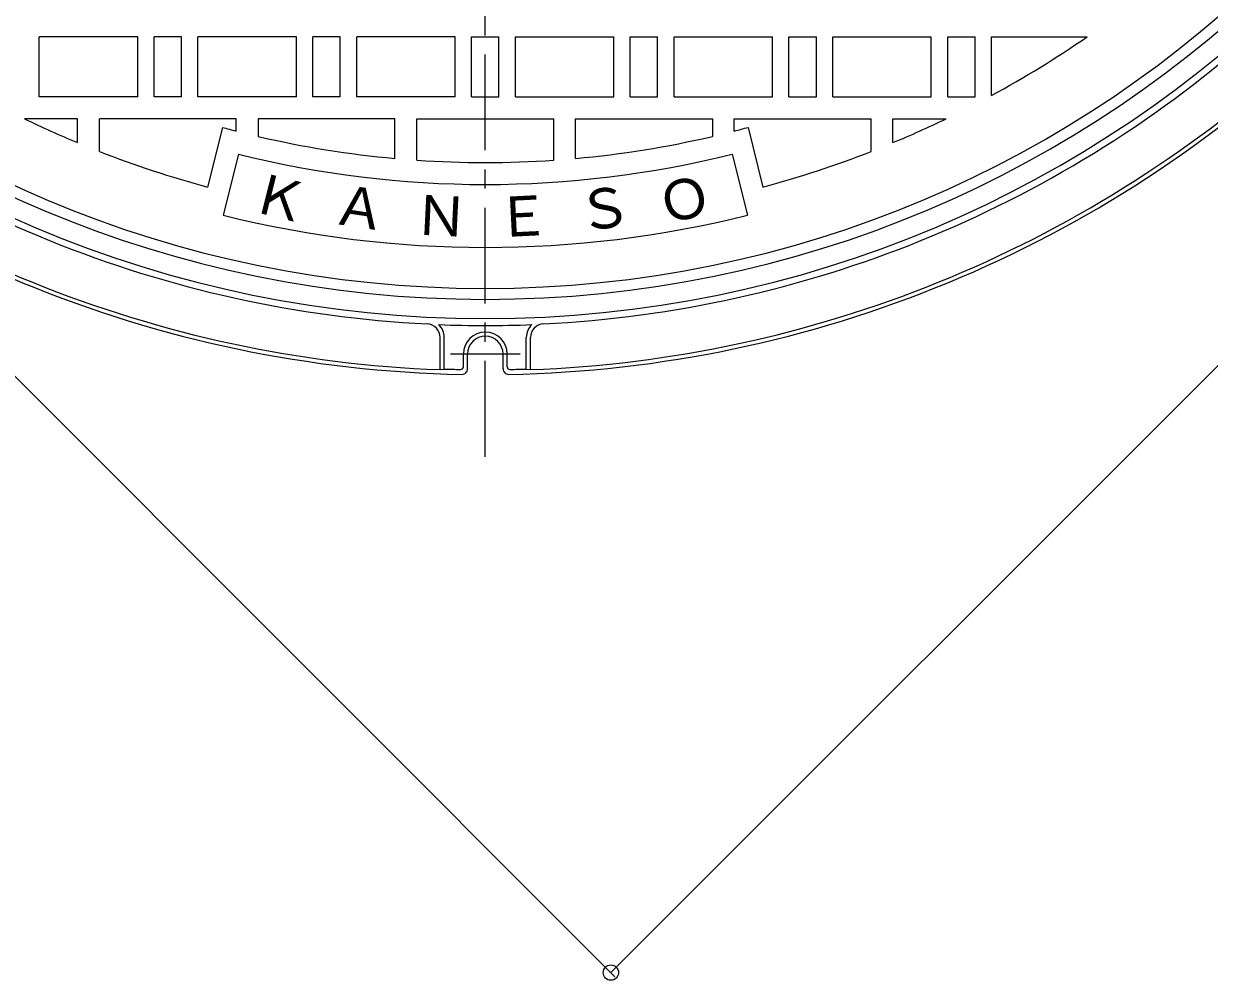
# Model space of a CAD drawing. Units: millimetres, scale not verified. Extents: x -1027 to 1330, y -947 to 944.
# Drawn here: x -682.5 to -249.2, y -192 to 157.6 of the extents above; entities that cross this region are included whole.
import ezdxf
from ezdxf.enums import TextEntityAlignment as Align

# ---------------------------------------------------------------- set-up
doc = ezdxf.new("R2010")
doc.units = ezdxf.units.MM
doc.header["$LTSCALE"] = 7
doc.header["$PDMODE"] = 32
doc.header["$PDSIZE"] = 5.6
doc.linetypes.add('CHAIN1', pattern=[8, 5, -1, 1, -1])
for name, color, linetype, lineweight in [('0-1_躯体', 2, 'Continuous', 9), ('0-2_仕上', 3, 'Continuous', 9), ('0-4_その他', 7, 'Continuous', 9)]:
    doc.layers.add(name, color=color, linetype=linetype, lineweight=lineweight)
doc.styles.add('ＭＳ ゴシック', font='')
doc.styles.get('ＭＳ ゴシック').set_extended_font_data('MS Gothic')

msp = doc.modelspace()

# ---------------------------------------------------------------- linework, layer by layer
at = {"layer": '0-1_躯体'}
for p, q in [((-530.304, 31.169), (-530.304, 42.899)), ((-528.804, 31.401), (-528.804, 42.934)), ((-498.804, 31.401), (-498.804, 42.934)), ((-497.304, 31.169), (-497.304, 42.899)), ((-521.804, 32.237), (-521.804, 36.895)), ((-520.304, 31.443), (-520.304, 36.861)), ((-507.304, 31.443), (-507.304, 36.861)), ((-505.804, 32.237), (-505.804, 36.895)), ((-530.304, 31.169), (-528.804, 31.401)), ((-498.804, 31.401), (-497.304, 31.169))]:
    msp.add_line(p, q, dxfattribs=at)
at = {"layer": '0-1_躯体', "linetype": 'CHAIN1'}
msp.add_line((-501.054, 36.861), (-526.555, 36.861), dxfattribs=at)
at = {"layer": '0-1_躯体'}
for centre, radius, start, end in [((-513.804, 471.861), 422, 180, 0), ((-513.804, 471.861), 415, 180, 0), ((-513.804, 471.861), 442.5, 226.16937, 268.89433), ((-513.804, 471.861), 424.5, 228.80473, 267.13043), ((-513.804, 471.861), 442.5, 271.10565, 313.83061), ((-513.804, 471.861), 424.5, 272.86956, 311.19528), ((-513.804, 471.861), 441, 228.05463, 267.8556), ((-513.804, 471.861), 441, 272.14439, 311.94539), ((-535.304, 42.899), 5, 0, 87.13072), ((-492.304, 42.899), 5, 92.86928, 180), ((-535.304, 42.934), 6.5, 0, 46.34116), ((-513.804, 471.895), 424.6, 267.70367, 272.29623), ((-513.804, 36.895), 8, 0, 180), ((-513.804, 36.895), 6.5, 0, 180), ((-492.304, 42.934), 6.5, 133.6628, 180), ((-513.804, 471.895), 440.75, 268.04968, 268.8273), ((-522.804, 32.237), 1, 268.8273, 0), ((-522.304, 31.443), 2, 268.89313, 0), ((-505.304, 31.443), 2, 180, 271.10439), ((-504.804, 32.237), 1, 180, 271.1727), ((-513.804, 471.895), 440.75, 271.1727, 271.95032)]:
    msp.add_arc(centre, radius, start, end, dxfattribs=at)
at = {"layer": '0-2_仕上', "linetype": 'CHAIN1'}
msp.add_line((-513.804, -0.639), (-513.804, 944.361), dxfattribs=at)
at = {"layer": '0-2_仕上'}
for p, q in [((-640.804, 152.861), (-676.804, 152.861)), ((-640.804, 130.861), (-640.804, 152.861)), ((-624.804, 152.861), (-634.804, 152.861)), ((-624.804, 130.861), (-624.804, 152.861)), ((-582.804, 152.861), (-618.804, 152.861)), ((-582.804, 130.861), (-582.804, 152.861)), ((-566.804, 152.861), (-576.804, 152.861)), ((-566.804, 130.861), (-566.804, 152.861)), ((-560.804, 130.861), (-560.804, 152.861)), ((-518.804, 130.861), (-518.804, 152.861)), ((-518.804, 152.861), (-508.804, 152.861)), ((-508.804, 130.861), (-508.804, 152.861)), ((-466.804, 130.861), (-466.804, 152.861)), ((-460.804, 130.861), (-460.804, 152.861)), ((-460.804, 152.861), (-450.804, 152.861)), ((-444.804, 130.861), (-444.804, 152.861)), ((-444.804, 152.861), (-408.805, 152.861)), ((-402.804, 130.861), (-402.804, 152.861)), ((-402.804, 152.861), (-392.805, 152.861)), ((-386.804, 130.861), (-386.804, 152.861)), ((-386.804, 152.861), (-350.804, 152.861)), ((-334.804, 130.861), (-334.804, 152.861)), ((-328.804, 152.861), (-293.815, 152.861)), ((-328.804, 131.374), (-328.804, 152.861)), ((-524.804, 130.861), (-560.804, 130.861)), ((-518.804, 130.861), (-508.804, 130.861)), ((-502.804, 130.861), (-466.804, 130.861)), ((-344.804, 130.861), (-334.804, 130.861)), ((-662.804, 122.861), (-682.195, 122.861)), ((-662.804, 114.152), (-662.804, 122.861)), ((-604.804, 122.861), (-654.804, 122.861)), ((-654.804, 110.924), (-654.804, 122.861)), ((-604.804, 118.387), (-604.804, 122.861)), ((-546.804, 122.861), (-596.804, 122.861)), ((-596.804, 122.861), (-596.804, 116.423)), ((-546.804, 108.356), (-546.804, 122.861)), ((-538.804, 107.718), (-538.804, 122.861)), ((-538.804, 122.861), (-488.804, 122.861)), ((-488.804, 107.718), (-488.804, 122.861)), ((-480.805, 122.861), (-430.805, 122.861)), ((-480.805, 108.356), (-480.805, 122.861)), ((-430.805, 122.861), (-430.805, 116.423)), ((-422.804, 118.386), (-422.804, 122.861)), ((-422.804, 122.861), (-372.805, 122.861)), ((-372.805, 110.924), (-372.805, 122.861)), ((-609.847, 119.723), (-615.291, 97.887)), ((-417.762, 119.723), (-412.317, 97.887)), ((-604.041, 109.94), (-609.605, 87.624)), ((-423.567, 109.94), (-418.003, 87.624))]:
    msp.add_line(p, q, dxfattribs=at)
for points in [[(-640.804, 130.861), (-676.804, 130.861), (-676.804, 152.861)], [(-624.804, 130.861), (-634.804, 130.861), (-634.804, 152.861)], [(-582.804, 130.861), (-618.804, 130.861), (-618.804, 152.861)], [(-566.804, 130.861), (-576.804, 130.861), (-576.804, 152.861)], [(-524.804, 130.861), (-524.804, 152.861), (-560.804, 152.861)], [(-502.804, 130.861), (-502.804, 152.861), (-466.804, 152.861)], [(-460.804, 130.861), (-450.804, 130.861), (-450.804, 152.861)], [(-444.804, 130.861), (-408.805, 130.861), (-408.805, 152.861)], [(-402.804, 130.861), (-392.805, 130.861), (-392.805, 152.861)], [(-386.804, 130.861), (-350.804, 130.861), (-350.804, 152.861)], [(-344.804, 130.861), (-344.804, 152.861), (-334.804, 152.861)], [(-364.804, 114.152), (-364.804, 122.861), (-345.413, 122.861)]]:
    msp.add_lwpolyline(points, dxfattribs=at)
for radius, start, end in [(411, 180, 0), (387.5, 298.51697, 304.59096), (387.5, 244.24288, 247.38632), (387.5, 292.61368, 295.75712), (365, 254.7441, 255.56302), (365, 284.43698, 285.2559), (365, 256.85611, 264.81274), (365, 275.18726, 283.14389), (387.5, 248.6619, 254.81704), (373, 256, 284), (387.5, 285.18296, 291.33806), (365, 266.07256, 273.92744), (396, 256, 284)]:
    msp.add_arc((-513.804, 471.861), radius, start, end, dxfattribs=at)
at = {"layer": '0-4_その他'}
for p, q in [((-467.907, -189.22), (147.276, 425.963)), ((-466.422, -190.705), (-811.496, 154.37))]:
    msp.add_line(p, q, dxfattribs=at)
msp.add_point((-467.907, -189.22), dxfattribs=at)

# ---------------------------------------------------------------- texts
at = {"layer": '0-2_仕上', "color": 7, "style": 'ＭＳ ゴシック'}
for s, rotation, p in [('Ｋ', 345.833, (-601.382, 85.14)), ('Ｏ', 14.167, (-447.829, 79.684)), ('Ａ', 351.5, (-571.19, 80.366)), ('Ｓ', 8.5, (-478.454, 77.072)), ('Ｎ', 357.167, (-540.437, 76.207)), ('Ｅ', 2.833, (-509.424, 75.106))]:
    msp.add_text(s, height=14.66, rotation=rotation, dxfattribs=at).set_placement(p, align=Align.BOTTOM_LEFT)

doc.saveas('drawing.dxf')
